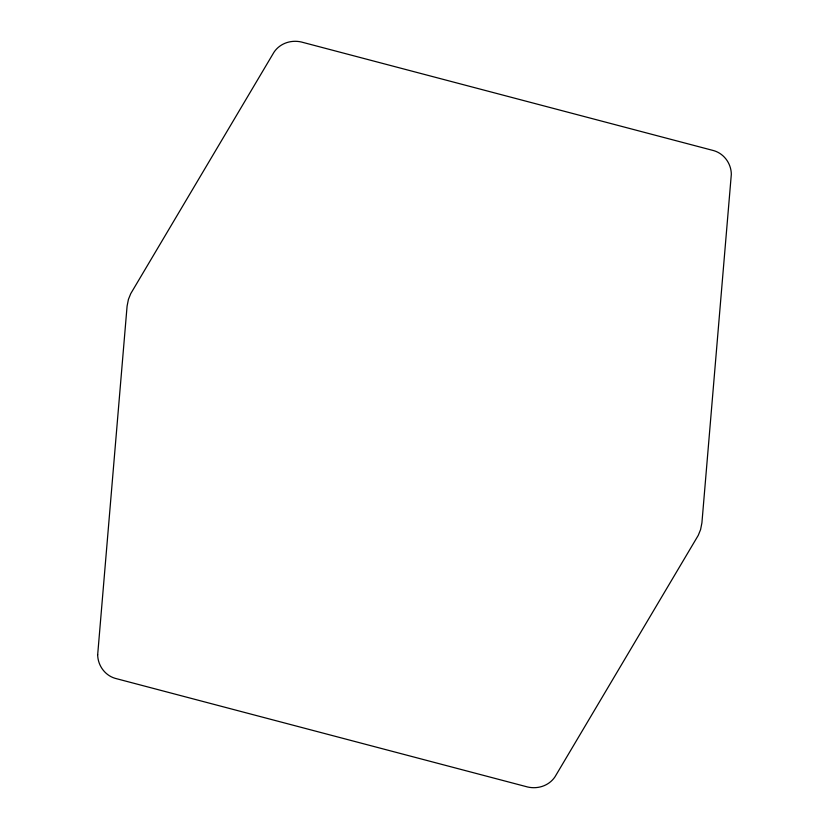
<?xml version="1.0" encoding="UTF-8"?>
<svg xmlns="http://www.w3.org/2000/svg" width="829" height="829" viewBox="0 0 829 829"><rect width="100%" height="100%" fill="white"/><g stroke="black" fill="none" stroke-linecap="round" stroke-linejoin="round"><path stroke-width="1.24" d="M97.677 654.703C97.781 665.314 104.806 675.272 115.117 678.329L527.658 787.001C537.959 789.353 549.026 785.716 554.995 776.814L698.246 535.379L700.588 529.586L701.914 522.84L731.323 174.297C731.219 163.686 724.194 153.728 713.883 150.671L301.341 41.999C291.041 39.647 279.974 43.284 274.005 52.186L130.754 293.621L128.412 299.414L127.086 306.16L97.677 654.703"/></g></svg>
